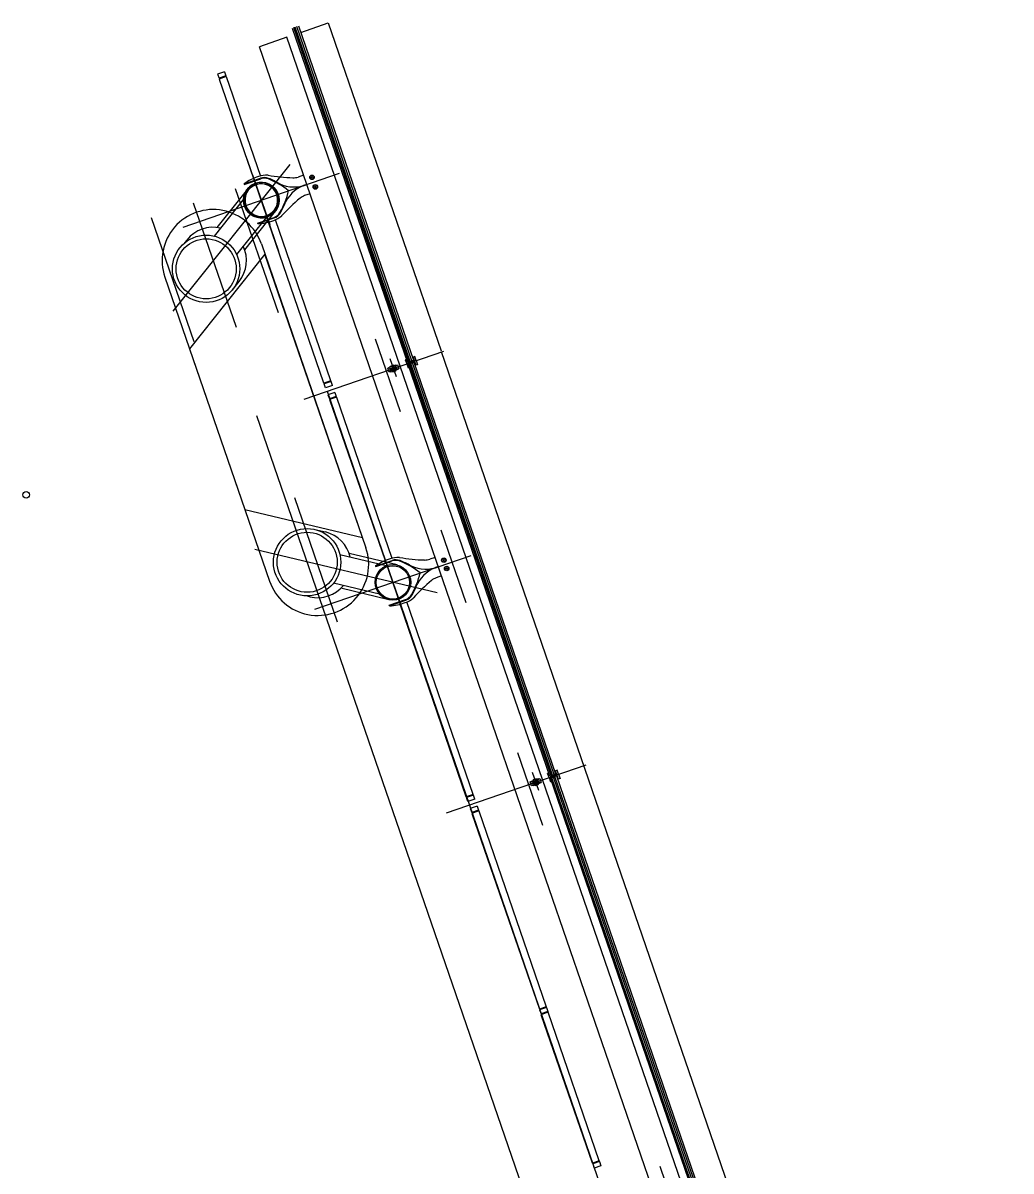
# Model space of a CAD drawing. Extents: x 809434 to 809707, y 818708 to 819364.
# Drawn here: x 809508.79 to 809515.57, y 819264.76 to 819272.64 of the extents above; entities that cross this region are included whole.
import ezdxf

# ---------------------------------------------------------------- set-up
doc = ezdxf.new("R2010")
doc.units = 0
for name, color, linetype in [('MAJ630_1', 7, 'Continuous'), ('MAJ630__', 7, 'Continuous'), ('MAJ640__', 7, 'Continuous'), ('MAJ640__1', 7, 'Continuous'), ('MMH294_S', 7, 'Continuous')]:
    doc.layers.add(name, color=color, linetype=linetype)

msp = doc.modelspace()

# ---------------------------------------------------------------- linework, layer by layer
at = {"layer": 'MAJ630_1'}
for p, q in [((809510.3327, 819271.4975), (809510.1225, 819271.234)), ((809510.3063, 819271.4287), (809510.1039, 819271.175)), ((809510.5239, 819271.345), (809510.3136, 819271.0815)), ((809510.4626, 819271.3039), (809510.2588, 819271.0485)), ((809509.919, 819271.1494), (809509.9021, 819271.1282)), ((809510.4286, 819271.1208), (809511.1459, 819269.0377)), ((809509.7667, 819270.8929), (809510.484, 819268.8098)), ((809510.2302, 819270.8066), (809510.2763, 819270.8644)), ((809510.7961, 819269.1631), (809510.868, 819269.146)), ((809511.2854, 819268.9143), (809510.9675, 819268.9901)), ((809511.359, 819268.9197), (809511.0311, 819268.9979)), ((809511.239, 819268.7198), (809510.9234, 819268.7951)), ((809511.3023, 819268.6818), (809510.9743, 819268.76)), ((809510.7619, 819268.7015), (809510.7355, 819268.7077))]:
    msp.add_line(p, q, dxfattribs=at)
msp.add_lwpolyline([(809511.1218, 819269.1076), (809510.4526, 819271.0509), (809509.9355, 819270.4028), (809510.3152, 819269.2999), (809511.1218, 819269.1076)], dxfattribs=at)
for centre, radius in [((809510.4283, 819271.4213), 0.1223), ((809510.4283, 819271.4213), 0.1143), ((809510.0497, 819270.9506), 0.2309), ((809510.0497, 819270.9506), 0.2059), ((809510.7425, 819268.9385), 0.2309), ((809510.7425, 819268.9385), 0.2059), ((809511.3306, 819268.8008), 0.1223), ((809511.3306, 819268.8008), 0.1143)]:
    msp.add_circle(centre, radius, dxfattribs=at)
for centre, radius, start, end in [((809510.0976, 819271.0069), 0.35, 19, 199.00003), ((809510.0976, 819271.0069), 0.2285, 77.36555, 141.41268), ((809510.0976, 819271.0069), 0.2285, 321.42148, 25.45906), ((809510.8149, 819268.9237), 0.2285, 12.54094, 76.57852), ((809510.8149, 819268.9237), 0.35, 198.9995, 19.00002), ((809510.8149, 819268.9237), 0.2285, 256.58732, 320.63445)]:
    msp.add_arc(centre, radius, start, end, dxfattribs=at)
at = {"layer": 'MAJ630__'}
for p, q in [((809510.6409, 819272.6008), (809511.4301, 819270.3086)), ((809510.6834, 819272.6154), (809511.4727, 819270.3232)), ((809510.6987, 819272.571), (809510.8878, 819272.6361)), ((809510.8878, 819272.6361), (809511.6618, 819270.3883)), ((809510.6041, 819272.5384), (809510.415, 819272.4733)), ((809511.1914, 819270.2184), (809510.415, 819272.4733)), ((809515.5711, 819259.035), (809511.6642, 819270.3812)), ((809511.4908, 819270.3215), (809511.4253, 819270.2989)), ((809511.4908, 819270.3215), (809511.4253, 819270.2989)), ((809511.4253, 819270.2989), (809511.435, 819270.2706)), ((809511.4809, 819270.3102), (809511.435, 819270.2944)), ((809512.4494, 819267.4866), (809511.4776, 819270.309)), ((809511.4809, 819270.3102), (809511.4882, 819270.2889)), ((809511.4908, 819270.3215), (809511.5005, 819270.2931)), ((809513.1432, 819264.55), (809511.1914, 819270.2184)), ((809512.4068, 819267.472), (809511.435, 819270.2944)), ((809511.435, 819270.2944), (809511.4424, 819270.2731)), ((809511.4424, 819270.2731), (809511.435, 819270.2706)), ((809511.5005, 819270.2931), (809511.4882, 819270.2889)), ((809512.3995, 819267.4933), (809512.3922, 819267.4908)), ((809512.402, 819267.4624), (809512.3922, 819267.4908)), ((809512.4068, 819267.472), (809512.3995, 819267.4933)), ((809512.4675, 819267.4849), (809512.402, 819267.4624)), ((809512.4675, 819267.4849), (809512.402, 819267.4624)), ((809512.4527, 819267.4878), (809512.4068, 819267.472)), ((809512.4576, 819267.4736), (809512.4117, 819267.4578)), ((809512.4577, 819267.5133), (809512.4454, 819267.5091)), ((809512.4527, 819267.4878), (809512.4454, 819267.5091)), ((809513.4261, 819264.6501), (809512.4543, 819267.4725)), ((809512.4576, 819267.4736), (809512.465, 819267.4523)), ((809512.4675, 819267.4849), (809512.4577, 819267.5133)), ((809512.4675, 819267.4849), (809512.4772, 819267.4566)), ((809512.402, 819267.4624), (809512.4117, 819267.434)), ((809513.3836, 819264.6354), (809512.4117, 819267.4578)), ((809512.4117, 819267.4578), (809512.4191, 819267.4365)), ((809512.4191, 819267.4365), (809512.4117, 819267.434)), ((809512.4772, 819267.4566), (809512.465, 819267.4523))]:
    msp.add_line(p, q, dxfattribs=at)
for points in [[(809510.3102, 819271.533), (809510.3116, 819271.529), (809510.4244, 819271.5679)], [(809510.7183, 819271.5925), (809510.6815, 819271.5798)], [(809510.7623, 819271.4649), (809510.7255, 819271.4522)], [(809510.4041, 819271.2605), (809510.4027, 819271.2645), (809510.5155, 819271.3033)], [(809511.4908, 819270.3215), (809511.481, 819270.3499), (809511.4687, 819270.3456), (809511.476, 819270.3243), (809511.4301, 819270.3086), (809511.4228, 819270.3298), (809511.4155, 819270.3273), (809511.4253, 819270.2989)], [(809511.6207, 819268.972), (809511.5838, 819268.9593)], [(809511.2125, 819268.9125), (809511.2139, 819268.9085), (809511.3267, 819268.9473)], [(809511.6646, 819268.8444), (809511.6278, 819268.8317)], [(809511.3064, 819268.64), (809511.305, 819268.644), (809511.4178, 819268.6828)]]:
    msp.add_lwpolyline(points, dxfattribs=at)
for radius in [0.1223, 0.1143]:
    msp.add_circle((809511.3306, 819268.8007), radius, dxfattribs=at)
for centre, radius, start, end in [((809510.5103, 819271.259), 0.3393, 107.29394, 126.13928), ((809510.4648, 819271.4197), 0.1724, 87.60393, 108.72489), ((809510.4488, 819271.4969), 0.075, 68.03764, 109), ((809510.4712, 819271.5719), 0.02, 80.57421, 87.60393), ((809510.6939, 819272.9138), 1.3402, 260.57421, 267.92155), ((809510.2664, 819271.0445), 0.5628, 51.63214, 68.03764), ((809510.649, 819271.6744), 0.1, 267.92155, 289), ((809510.4283, 819271.4213), 0.122, 19, 199), ((809510.4283, 819271.4213), 0.112, 19, 199), ((809510.0688, 819271.6184), 0.5628, 329.96236, 346.36786), ((809510.4283, 819271.4213), 0.122, 199, 19), ((809510.4283, 819271.4213), 0.112, 199, 19), ((809511.5565, 819270.4087), 1.3402, 130.07845, 137.42579), ((809510.758, 819271.3576), 0.1, 109, 130.07845), ((809510.4911, 819271.3743), 0.075, 289, 329.96236), ((809510.393, 819271.5996), 0.3393, 271.86071, 290.70605), ((809510.4561, 819271.445), 0.1724, 289.2751, 310.39607), ((809510.5549, 819271.3289), 0.02, 310.39607, 317.42579), ((809511.4126, 819268.6385), 0.3393, 107.29394, 126.13928), ((809511.3671, 819268.7992), 0.1724, 87.60393, 108.72489), ((809511.3735, 819268.9514), 0.02, 80.57421, 87.60393), ((809511.5962, 819270.2933), 1.3402, 260.57421, 267.92155), ((809511.5513, 819269.0539), 0.1, 267.92155, 289), ((809511.3511, 819268.8764), 0.075, 68.03764, 109), ((809511.1687, 819268.424), 0.5628, 51.63214, 68.03764), ((809510.9711, 819268.9979), 0.5628, 329.96236, 346.36786), ((809512.4588, 819267.7882), 1.3402, 130.07845, 137.42579), ((809511.6603, 819268.7371), 0.1, 109, 130.07845), ((809511.2953, 819268.9791), 0.3393, 271.86071, 290.70605), ((809511.3584, 819268.8245), 0.1724, 289.2751, 310.39607), ((809511.3934, 819268.7537), 0.075, 289, 329.96236), ((809511.4572, 819268.7084), 0.02, 310.39607, 317.42579)]:
    msp.add_arc(centre, radius, start, end, dxfattribs=at)
at = {"layer": 'MAJ640__'}
for p, q in [((809511.4396, 819270.3118), (809510.6503, 819272.604)), ((809511.4403, 819270.3121), (809510.651, 819272.6043)), ((809511.4498, 819270.3153), (809510.6605, 819272.6075)), ((809511.4611, 819270.3192), (809510.6718, 819272.6115)), ((809511.3806, 819270.2835), (809510.6041, 819272.5384)), ((809512.4163, 819267.4753), (809511.4445, 819270.2976)), ((809512.417, 819267.4755), (809511.4452, 819270.2979)), ((809512.4265, 819267.4788), (809511.4547, 819270.3011)), ((809512.4378, 819267.4827), (809511.466, 819270.305)), ((809511.2953, 819270.2701), (809511.3057, 819270.2736)), ((809511.3002, 819270.2559), (809511.2953, 819270.2701)), ((809511.3051, 819270.2417), (809511.3002, 819270.2559)), ((809511.3155, 819270.2453), (809511.3051, 819270.2417)), ((809511.35, 819270.2902), (809511.306, 819270.2751)), ((809511.3074, 819270.2676), (809511.3149, 819270.2702)), ((809511.3206, 819270.2537), (809511.313, 819270.251)), ((809511.3151, 819270.2703), (809511.3459, 819270.2809)), ((809511.3158, 819270.2827), (809511.3375, 819270.2902)), ((809511.3164, 819270.2839), (809511.3158, 819270.2827)), ((809511.3158, 819270.2827), (809511.3168, 819270.2798)), ((809511.3363, 819270.2908), (809511.3164, 819270.2839)), ((809511.3168, 819270.2798), (809511.3385, 819270.2873)), ((809511.3191, 819270.2806), (809511.3188, 819270.28)), ((809511.319, 819270.2795), (809511.3188, 819270.28)), ((809511.3208, 819270.2537), (809511.3516, 819270.2643)), ((809511.3497, 819270.2547), (809511.328, 819270.2472)), ((809511.328, 819270.2472), (809511.329, 819270.2444)), ((809511.3507, 819270.2519), (809511.329, 819270.2444)), ((809511.3303, 819270.2438), (809511.329, 819270.2444)), ((809511.3299, 819270.2479), (809511.3296, 819270.2488)), ((809511.3303, 819270.2438), (809511.3501, 819270.2506)), ((809511.3362, 819270.2865), (809511.3368, 819270.2862)), ((809511.3363, 819270.2908), (809511.3375, 819270.2902)), ((809511.337, 819270.2857), (809511.3368, 819270.2862)), ((809511.3375, 819270.2902), (809511.3385, 819270.2873)), ((809511.3535, 819270.2835), (809511.3459, 819270.2809)), ((809511.3479, 819270.254), (809511.3475, 819270.255)), ((809511.3497, 819270.2547), (809511.3507, 819270.2519)), ((809511.3501, 819270.2506), (809511.3507, 819270.2519)), ((809511.3511, 819270.2893), (809511.3615, 819270.2928)), ((809511.3608, 819270.2609), (809511.3712, 819270.2645)), ((809511.3615, 819270.2928), (809511.3663, 819270.2787)), ((809511.3663, 819270.2787), (809511.3712, 819270.2645)), ((809513.3323, 819264.6152), (809511.3806, 819270.2835)), ((809513.4032, 819264.6422), (809512.4314, 819267.4646)), ((809513.4145, 819264.6461), (809512.4427, 819267.4685)), ((809512.272, 819267.4335), (809512.2824, 819267.4371)), ((809512.2818, 819267.4051), (809512.272, 819267.4335)), ((809512.2922, 819267.4087), (809512.2818, 819267.4051)), ((809512.3267, 819267.4536), (809512.2827, 819267.4385)), ((809512.2841, 819267.431), (809512.2916, 819267.4337)), ((809512.2973, 819267.4171), (809512.2898, 819267.4145)), ((809512.2918, 819267.4337), (809512.3226, 819267.4443)), ((809512.2925, 819267.4461), (809512.3142, 819267.4536)), ((809512.2931, 819267.4474), (809512.2925, 819267.4461)), ((809512.2925, 819267.4461), (809512.2935, 819267.4433)), ((809512.313, 819267.4542), (809512.2931, 819267.4474)), ((809512.2935, 819267.4433), (809512.3152, 819267.4508)), ((809512.2958, 819267.4441), (809512.2955, 819267.4435)), ((809512.2957, 819267.443), (809512.2955, 819267.4435)), ((809512.2975, 819267.4172), (809512.3283, 819267.4278)), ((809512.3265, 819267.4181), (809512.3047, 819267.4107)), ((809512.3047, 819267.4107), (809512.3057, 819267.4078)), ((809512.3274, 819267.4153), (809512.3057, 819267.4078)), ((809512.307, 819267.4072), (809512.3057, 819267.4078)), ((809512.3066, 819267.4113), (809512.3063, 819267.4122)), ((809512.307, 819267.4072), (809512.3268, 819267.414)), ((809512.3129, 819267.4499), (809512.3135, 819267.4496)), ((809512.313, 819267.4542), (809512.3142, 819267.4536)), ((809512.3137, 819267.4492), (809512.3135, 819267.4496)), ((809512.3142, 819267.4536), (809512.3152, 819267.4508)), ((809512.3302, 819267.4469), (809512.3226, 819267.4443)), ((809512.3246, 819267.4175), (809512.3242, 819267.4184)), ((809512.3265, 819267.4181), (809512.3274, 819267.4153)), ((809512.3268, 819267.414), (809512.3274, 819267.4153)), ((809512.3278, 819267.4527), (809512.3382, 819267.4563)), ((809512.3375, 819267.4243), (809512.3479, 819267.4279)), ((809512.3382, 819267.4563), (809512.3479, 819267.4279)), ((809513.393, 819264.6387), (809512.4212, 819267.4611)), ((809513.3937, 819264.639), (809512.4219, 819267.4613))]:
    msp.add_line(p, q, dxfattribs=at)
for points in [[(809510.3102, 819271.533), (809510.423, 819271.5718)], [(809510.4041, 819271.2605), (809510.5169, 819271.2994)], [(809511.3166, 819270.2443), (809511.3605, 819270.2595)], [(809511.2125, 819268.9125), (809511.3253, 819268.9513)], [(809511.3064, 819268.64), (809511.4192, 819268.6788)], [(809512.2933, 819267.4078), (809512.3372, 819267.4229)]]:
    msp.add_lwpolyline(points, dxfattribs=at)
for centre, radius in [((809510.7762, 819271.5781), 0.0155), ((809510.7762, 819271.5781), 0.0135), ((809510.7762, 819271.5781), 0.0042), ((809510.799, 819271.5119), 0.0155), ((809510.799, 819271.5119), 0.0135), ((809510.799, 819271.5119), 0.0042), ((809511.6801, 819268.9528), 0.0155), ((809511.6801, 819268.9528), 0.0135), ((809511.6801, 819268.9528), 0.0042), ((809511.6996, 819268.8961), 0.0155), ((809511.6996, 819268.8961), 0.0135), ((809511.6996, 819268.8961), 0.0042), ((809512.31, 819267.4307), 0.006)]:
    msp.add_circle(centre, radius, dxfattribs=at)
for centre, radius, start, end in [((809510.4488, 819271.4969), 0.0792, 68.03764, 109), ((809510.2664, 819271.0445), 0.567, 59.89592, 68.03764), ((809510.5608, 819271.5524), 0.02, 239.89592, 251.32459), ((809510.6527, 819271.7421), 0.2307, 244.76877, 292.32268), ((809510.8027, 819271.3066), 0.2307, 105.67731, 153.23123), ((809510.8027, 819271.3066), 0.2307, 105.67731, 112.32268), ((809510.6527, 819271.7421), 0.2307, 285.67731, 292.32268), ((809510.0688, 819271.6184), 0.567, 329.96236, 338.10407), ((809510.6135, 819271.3995), 0.02, 146.67541, 158.10407), ((809510.4911, 819271.3743), 0.0792, 289, 329.96236), ((809511.3333, 819270.2673), 0.0095, 146.69488, 199.00008), ((809511.3333, 819270.2673), 0.0095, 199.00008, 251.30512), ((809511.3333, 819270.2673), 0.006, 18.99986, 199.00013), ((809511.3333, 819270.2673), 0.006, 199.00013, 18.99986), ((809511.3333, 819270.2673), 0.0109, 101.1265, 116.87349), ((809511.3333, 819270.2673), 0.0109, 281.1265, 296.87349), ((809511.3333, 819270.2673), 0.0095, 18.99991, 72.81736), ((809511.3333, 819270.2673), 0.0095, 325.18264, 18.99991), ((809511.3511, 819268.8764), 0.0792, 68.03764, 109), ((809511.1687, 819268.424), 0.567, 59.89592, 68.03764), ((809511.4631, 819268.9319), 0.02, 239.89592, 251.32459), ((809511.5551, 819269.1216), 0.2307, 244.76877, 292.32268), ((809511.705, 819268.6861), 0.2307, 105.67731, 153.23123), ((809511.5551, 819269.1216), 0.2307, 285.67731, 292.32268), ((809511.705, 819268.6861), 0.2307, 105.67731, 112.32268), ((809510.9711, 819268.9979), 0.567, 329.96236, 338.10407), ((809511.5158, 819268.779), 0.02, 146.67541, 158.10407), ((809511.3934, 819268.7537), 0.0792, 289, 329.96236), ((809512.31, 819267.4307), 0.0095, 146.69488, 251.30512), ((809512.31, 819267.4307), 0.0109, 101.1265, 116.87349), ((809512.31, 819267.4307), 0.0109, 281.1265, 296.87349), ((809512.31, 819267.4307), 0.0095, 325.18264, 72.81736)]:
    msp.add_arc(centre, radius, start, end, dxfattribs=at)
for points, degree in [([(809511.3057, 819270.2743), (809511.3057, 819270.2744), (809511.3057, 819270.2744), (809511.3057, 819270.2745), (809511.3057, 819270.2746), (809511.3057, 819270.2747), (809511.3057, 819270.2747), (809511.3058, 819270.2748), (809511.3058, 819270.2748), (809511.3058, 819270.2749), (809511.3058, 819270.2749), (809511.3059, 819270.2749), (809511.3059, 819270.275), (809511.3059, 819270.275), (809511.306, 819270.275), (809511.306, 819270.2751)], 3), ([(809511.3065, 819270.2682), (809511.3064, 819270.2685), (809511.3063, 819270.2688), (809511.3061, 819270.2697), (809511.306, 819270.2702), (809511.3059, 819270.2713), (809511.3058, 819270.2719), (809511.3057, 819270.2731), (809511.3057, 819270.2737), (809511.3057, 819270.2743)], 3), ([(809511.3065, 819270.2682), (809511.3065, 819270.2681), (809511.3065, 819270.2681), (809511.3066, 819270.2681), (809511.3066, 819270.268), (809511.3066, 819270.268), (809511.3066, 819270.268), (809511.3066, 819270.268)], 3), ([(809511.3074, 819270.2676), (809511.3074, 819270.2676), (809511.3074, 819270.2676), (809511.3073, 819270.2676), (809511.3073, 819270.2676), (809511.3072, 819270.2676), (809511.3072, 819270.2676), (809511.307, 819270.2676), (809511.307, 819270.2676), (809511.3068, 819270.2677), (809511.3068, 819270.2677), (809511.3067, 819270.2678), (809511.3066, 819270.2679), (809511.3066, 819270.268)], 3), ([(809511.3127, 819270.2503), (809511.3127, 819270.2503), (809511.3127, 819270.2503), (809511.3126, 819270.2505), (809511.3126, 819270.2505), (809511.3127, 819270.2507), (809511.3127, 819270.2508), (809511.3128, 819270.2509), (809511.3128, 819270.2509), (809511.3129, 819270.251), (809511.313, 819270.251), (809511.313, 819270.251), (809511.313, 819270.251), (809511.313, 819270.251)], 3), ([(809511.3127, 819270.2503), (809511.3127, 819270.2503), (809511.3127, 819270.2503), (809511.3127, 819270.2502), (809511.3127, 819270.2502), (809511.3127, 819270.2501), (809511.3127, 819270.2501), (809511.3127, 819270.2501)], 3), ([(809511.3159, 819270.2447), (809511.3155, 819270.2452), (809511.3151, 819270.2457), (809511.3145, 819270.2467), (809511.3142, 819270.2472), (809511.3136, 819270.2482), (809511.3134, 819270.2486), (809511.313, 819270.2495), (809511.3129, 819270.2498), (809511.3127, 819270.2501)], 3), ([(809511.3149, 819270.2702), (809511.315, 819270.2702), (809511.315, 819270.2702), (809511.3151, 819270.2703)], 2), ([(809511.3149, 819270.2702), (809511.315, 819270.2702), (809511.315, 819270.2702), (809511.315, 819270.27), (809511.3151, 819270.2698), (809511.3152, 819270.2693), (809511.3153, 819270.2689), (809511.3154, 819270.2676), (809511.3156, 819270.2666), (809511.316, 819270.2643), (809511.3163, 819270.2631), (809511.3167, 819270.2618), (809511.3168, 819270.2617), (809511.3168, 819270.2616)], 3), ([(809511.3166, 819270.2443), (809511.3165, 819270.2443), (809511.3165, 819270.2443), (809511.3164, 819270.2443), (809511.3164, 819270.2443), (809511.3163, 819270.2444), (809511.3163, 819270.2444), (809511.3162, 819270.2444), (809511.3162, 819270.2444), (809511.3161, 819270.2445), (809511.3161, 819270.2445), (809511.316, 819270.2446), (809511.316, 819270.2446), (809511.3159, 819270.2447), (809511.3159, 819270.2447), (809511.3159, 819270.2447)], 3), ([(809511.3168, 819270.2616), (809511.3172, 819270.2606), (809511.3176, 819270.2596), (809511.3185, 819270.2576), (809511.319, 819270.2567), (809511.3198, 819270.2554), (809511.3201, 819270.2549), (809511.3204, 819270.2543), (809511.3205, 819270.254), (809511.3206, 819270.2538), (809511.3206, 819270.2537), (809511.3206, 819270.2537)], 3), ([(809511.3208, 819270.2537), (809511.3207, 819270.2537), (809511.3207, 819270.2537), (809511.3206, 819270.2537)], 2), ([(809511.3208, 819270.2537), (809511.3207, 819270.2537), (809511.3207, 819270.2537), (809511.3206, 819270.2537)], 2), ([(809511.3262, 819270.2738), (809511.3262, 819270.2738), (809511.3262, 819270.2737), (809511.3261, 819270.2737), (809511.326, 819270.2736), (809511.3259, 819270.2734), (809511.3258, 819270.2732), (809511.3255, 819270.2728), (809511.3254, 819270.2726), (809511.3253, 819270.2725)], 3), ([(809511.3283, 819270.277), (809511.3272, 819270.2753), (809511.3262, 819270.2738)], 2), ([(809511.3302, 819270.2583), (809511.3304, 819270.2582), (809511.3306, 819270.2581), (809511.331, 819270.258), (809511.3312, 819270.2579), (809511.3315, 819270.2578), (809511.3316, 819270.2578), (809511.3317, 819270.2578), (809511.3317, 819270.2578), (809511.3317, 819270.2578)], 3), ([(809511.3348, 819270.2768), (809511.3331, 819270.2773), (809511.3311, 819270.278)], 2), ([(809511.3317, 819270.2578), (809511.3334, 819270.2572), (809511.3354, 819270.2565)], 2), ([(809511.3363, 819270.2763), (809511.3361, 819270.2763), (809511.3359, 819270.2764), (809511.3355, 819270.2765), (809511.3353, 819270.2766), (809511.335, 819270.2767), (809511.335, 819270.2767), (809511.3349, 819270.2767), (809511.3348, 819270.2768), (809511.3348, 819270.2768)], 3), ([(809511.3382, 819270.2575), (809511.3393, 819270.2592), (809511.3403, 819270.2607)], 2), ([(809511.3403, 819270.2607), (809511.3404, 819270.2608), (809511.3404, 819270.2608), (809511.3404, 819270.2609), (809511.3405, 819270.2609), (809511.3406, 819270.2612), (809511.3407, 819270.2613), (809511.341, 819270.2617), (809511.3411, 819270.2619), (809511.3412, 819270.262)], 3), ([(809511.3497, 819270.2729), (809511.3493, 819270.2739), (809511.3489, 819270.2749), (809511.348, 819270.2769), (809511.3475, 819270.2778), (809511.3467, 819270.2791), (809511.3464, 819270.2796), (809511.3461, 819270.2803), (809511.346, 819270.2805), (809511.3459, 819270.2807), (809511.3459, 819270.2808), (809511.3459, 819270.2809)], 3), ([(809511.3516, 819270.2643), (809511.3516, 819270.2643), (809511.3516, 819270.2643), (809511.3515, 819270.2645), (809511.3514, 819270.2647), (809511.3513, 819270.2653), (809511.3513, 819270.2657), (809511.3511, 819270.2669), (809511.3509, 819270.2679), (809511.3505, 819270.2702), (809511.3502, 819270.2714), (809511.3498, 819270.2727), (809511.3497, 819270.2728), (809511.3497, 819270.2729)], 3), ([(809511.35, 819270.2902), (809511.35, 819270.2902), (809511.35, 819270.2902), (809511.3501, 819270.2902), (809511.3501, 819270.2902), (809511.3502, 819270.2902), (809511.3502, 819270.2901), (809511.3503, 819270.2901), (809511.3503, 819270.2901), (809511.3504, 819270.29), (809511.3504, 819270.29), (809511.3505, 819270.29), (809511.3505, 819270.2899), (809511.3506, 819270.2899), (809511.3506, 819270.2898), (809511.3506, 819270.2898)], 3), ([(809511.3506, 819270.2898), (809511.351, 819270.2893), (809511.3514, 819270.2888), (809511.352, 819270.2878), (809511.3523, 819270.2873), (809511.3529, 819270.2864), (809511.3531, 819270.2859), (809511.3535, 819270.2851), (809511.3536, 819270.2847), (809511.3538, 819270.2844)], 3), ([(809511.3592, 819270.2669), (809511.3585, 819270.2667), (809511.3579, 819270.2665), (809511.3563, 819270.2659), (809511.3553, 819270.2656), (809511.3538, 819270.2651), (809511.3532, 819270.2649), (809511.3522, 819270.2645), (809511.3519, 819270.2644), (809511.3516, 819270.2643)], 3), ([(809511.3592, 819270.2669), (809511.3583, 819270.2666), (809511.3574, 819270.2663), (809511.3565, 819270.266), (809511.3553, 819270.2656), (809511.354, 819270.2652), (809511.3527, 819270.2647), (809511.3523, 819270.2646), (809511.352, 819270.2644), (809511.3516, 819270.2643)], 3), ([(809511.3538, 819270.2842), (809511.3539, 819270.2842), (809511.3539, 819270.2842), (809511.3539, 819270.2841), (809511.3539, 819270.284), (809511.3538, 819270.2838), (809511.3538, 819270.2838), (809511.3537, 819270.2837), (809511.3537, 819270.2836), (809511.3536, 819270.2835), (809511.3535, 819270.2835), (809511.3535, 819270.2835), (809511.3535, 819270.2835), (809511.3535, 819270.2835)], 3), ([(809511.3538, 819270.2842), (809511.3538, 819270.2843), (809511.3538, 819270.2843), (809511.3538, 819270.2843), (809511.3538, 819270.2843), (809511.3538, 819270.2844), (809511.3538, 819270.2844), (809511.3538, 819270.2844)], 3), ([(809511.3592, 819270.2669), (809511.3592, 819270.2669), (809511.3592, 819270.2669), (809511.3592, 819270.2669), (809511.3592, 819270.267), (809511.3593, 819270.267), (809511.3594, 819270.267), (809511.3595, 819270.267), (809511.3596, 819270.2669), (809511.3597, 819270.2669), (809511.3598, 819270.2668), (809511.3599, 819270.2667), (809511.3599, 819270.2666), (809511.3599, 819270.2666)], 3), ([(809511.36, 819270.2664), (809511.36, 819270.2664), (809511.36, 819270.2664), (809511.36, 819270.2665), (809511.36, 819270.2665), (809511.3599, 819270.2665), (809511.3599, 819270.2665), (809511.3599, 819270.2666)], 3), ([(809511.36, 819270.2664), (809511.3601, 819270.266), (809511.3602, 819270.2657), (809511.3604, 819270.2648), (809511.3605, 819270.2643), (809511.3607, 819270.2632), (809511.3607, 819270.2626), (809511.3608, 819270.2614), (809511.3608, 819270.2608), (809511.3608, 819270.2602)], 3), ([(809511.3608, 819270.2602), (809511.3608, 819270.2601), (809511.3608, 819270.2601), (809511.3608, 819270.26), (809511.3608, 819270.2599), (809511.3608, 819270.2599), (809511.3608, 819270.2598), (809511.3608, 819270.2598), (809511.3607, 819270.2597), (809511.3607, 819270.2597), (809511.3607, 819270.2596), (809511.3607, 819270.2596), (809511.3606, 819270.2595), (809511.3606, 819270.2595), (809511.3606, 819270.2595), (809511.3605, 819270.2595)], 3), ([(809512.2824, 819267.4378), (809512.2824, 819267.4378), (809512.2824, 819267.4379), (809512.2824, 819267.438), (809512.2824, 819267.438), (809512.2824, 819267.4381), (809512.2824, 819267.4381), (809512.2825, 819267.4382), (809512.2825, 819267.4382), (809512.2825, 819267.4383), (809512.2825, 819267.4383), (809512.2826, 819267.4384), (809512.2826, 819267.4384), (809512.2826, 819267.4385), (809512.2827, 819267.4385), (809512.2827, 819267.4385)], 3), ([(809512.2832, 819267.4316), (809512.2831, 819267.4319), (809512.283, 819267.4323), (809512.2828, 819267.4331), (809512.2827, 819267.4337), (809512.2826, 819267.4348), (809512.2825, 819267.4354), (809512.2824, 819267.4365), (809512.2824, 819267.4372), (809512.2824, 819267.4378)], 3), ([(809512.2832, 819267.4316), (809512.2832, 819267.4316), (809512.2832, 819267.4316), (809512.2833, 819267.4315), (809512.2833, 819267.4315), (809512.2833, 819267.4314), (809512.2833, 819267.4314), (809512.2833, 819267.4314)], 3), ([(809512.2841, 819267.431), (809512.2841, 819267.431), (809512.2841, 819267.431), (809512.284, 819267.431), (809512.284, 819267.431), (809512.2839, 819267.431), (809512.2839, 819267.431), (809512.2837, 819267.431), (809512.2837, 819267.431), (809512.2835, 819267.4311), (809512.2835, 819267.4312), (809512.2834, 819267.4313), (809512.2833, 819267.4313), (809512.2833, 819267.4314)], 3), ([(809512.2894, 819267.4137), (809512.2894, 819267.4138), (809512.2894, 819267.4138), (809512.2893, 819267.4139), (809512.2893, 819267.414), (809512.2894, 819267.4141), (809512.2894, 819267.4142), (809512.2895, 819267.4143), (809512.2895, 819267.4144), (809512.2896, 819267.4144), (809512.2897, 819267.4145), (809512.2898, 819267.4145), (809512.2898, 819267.4145), (809512.2898, 819267.4145)], 3), ([(809512.2894, 819267.4137), (809512.2894, 819267.4137), (809512.2894, 819267.4137), (809512.2894, 819267.4137), (809512.2894, 819267.4136), (809512.2894, 819267.4136), (809512.2894, 819267.4136), (809512.2895, 819267.4135)], 3), ([(809512.2926, 819267.4082), (809512.2922, 819267.4087), (809512.2919, 819267.4091), (809512.2912, 819267.4101), (809512.2909, 819267.4106), (809512.2903, 819267.4116), (809512.2901, 819267.4121), (809512.2897, 819267.4129), (809512.2896, 819267.4132), (809512.2895, 819267.4135)], 3), ([(809512.2916, 819267.4337), (809512.2917, 819267.4336), (809512.2917, 819267.4336), (809512.2917, 819267.4335), (809512.2918, 819267.4333), (809512.2919, 819267.4327), (809512.292, 819267.4323), (809512.2921, 819267.4311), (809512.2923, 819267.43), (809512.2927, 819267.4278), (809512.293, 819267.4266), (809512.2938, 819267.4243), (809512.2942, 819267.4232), (809512.2952, 819267.4211), (809512.2957, 819267.4201), (809512.2965, 819267.4188), (809512.2968, 819267.4184), (809512.2971, 819267.4177), (809512.2972, 819267.4175), (809512.2973, 819267.4172), (809512.2973, 819267.4172), (809512.2973, 819267.4171)], 3), ([(809512.2916, 819267.4337), (809512.2917, 819267.4337), (809512.2918, 819267.4337), (809512.2918, 819267.4337)], 2), ([(809512.2933, 819267.4078), (809512.2932, 819267.4078), (809512.2932, 819267.4078), (809512.2931, 819267.4078), (809512.2931, 819267.4078), (809512.293, 819267.4078), (809512.293, 819267.4078), (809512.2929, 819267.4079), (809512.2929, 819267.4079), (809512.2928, 819267.4079), (809512.2928, 819267.4079), (809512.2927, 819267.408), (809512.2927, 819267.408), (809512.2926, 819267.4081), (809512.2926, 819267.4081), (809512.2926, 819267.4082)], 3), ([(809512.2975, 819267.4172), (809512.2974, 819267.4171), (809512.2974, 819267.4171), (809512.2973, 819267.4171)], 2), ([(809512.2975, 819267.4172), (809512.2974, 819267.4171), (809512.2974, 819267.4171), (809512.2973, 819267.4171)], 2), ([(809512.3029, 819267.4372), (809512.3029, 819267.4372), (809512.3029, 819267.4372), (809512.3028, 819267.4371), (809512.3028, 819267.437), (809512.3026, 819267.4368), (809512.3025, 819267.4366), (809512.3023, 819267.4363), (809512.3021, 819267.4361), (809512.302, 819267.4359)], 3), ([(809512.305, 819267.4405), (809512.3039, 819267.4387), (809512.3029, 819267.4372)], 2), ([(809512.3069, 819267.4217), (809512.3071, 819267.4216), (809512.3073, 819267.4216), (809512.3077, 819267.4214), (809512.3079, 819267.4214), (809512.3082, 819267.4213), (809512.3083, 819267.4213), (809512.3084, 819267.4212), (809512.3084, 819267.4212), (809512.3084, 819267.4212)], 3), ([(809512.3115, 819267.4402), (809512.3098, 819267.4408), (809512.3079, 819267.4415)], 2), ([(809512.3084, 819267.4212), (809512.3101, 819267.4206), (809512.3121, 819267.42)], 2), ([(809512.313, 819267.4397), (809512.3128, 819267.4398), (809512.3126, 819267.4398), (809512.3122, 819267.44), (809512.312, 819267.44), (809512.3118, 819267.4401), (809512.3117, 819267.4402), (809512.3116, 819267.4402), (809512.3115, 819267.4402), (809512.3115, 819267.4402)], 3), ([(809512.3149, 819267.4209), (809512.316, 819267.4227), (809512.317, 819267.4242)], 2), ([(809512.317, 819267.4242), (809512.3171, 819267.4242), (809512.3171, 819267.4242), (809512.3171, 819267.4243), (809512.3172, 819267.4244), (809512.3173, 819267.4246), (809512.3174, 819267.4248), (809512.3177, 819267.4251), (809512.3178, 819267.4253), (809512.3179, 819267.4255)], 3), ([(809512.3283, 819267.4278), (809512.3283, 819267.4278), (809512.3283, 819267.4278), (809512.3282, 819267.4279), (809512.3281, 819267.4281), (809512.328, 819267.4287), (809512.328, 819267.4291), (809512.3278, 819267.4304), (809512.3276, 819267.4314), (809512.3272, 819267.4336), (809512.3269, 819267.4348), (809512.3261, 819267.4372), (809512.3257, 819267.4383), (809512.3247, 819267.4403), (809512.3242, 819267.4413), (809512.3234, 819267.4426), (809512.3232, 819267.4431), (809512.3228, 819267.4437), (809512.3227, 819267.4439), (809512.3226, 819267.4442), (809512.3226, 819267.4443), (809512.3226, 819267.4443)], 3), ([(809512.3267, 819267.4536), (809512.3267, 819267.4537), (809512.3267, 819267.4537), (809512.3268, 819267.4536), (809512.3268, 819267.4536), (809512.3269, 819267.4536), (809512.327, 819267.4536), (809512.327, 819267.4535), (809512.327, 819267.4535), (809512.3271, 819267.4535), (809512.3271, 819267.4535), (809512.3272, 819267.4534), (809512.3272, 819267.4534), (809512.3273, 819267.4533), (809512.3273, 819267.4533), (809512.3273, 819267.4532)], 3), ([(809512.3273, 819267.4532), (809512.3277, 819267.4528), (809512.3281, 819267.4523), (809512.3287, 819267.4513), (809512.329, 819267.4508), (809512.3296, 819267.4498), (809512.3298, 819267.4493), (809512.3302, 819267.4485), (809512.3304, 819267.4482), (809512.3305, 819267.4479)], 3), ([(809512.3359, 819267.4304), (809512.3352, 819267.4302), (809512.3346, 819267.4299), (809512.333, 819267.4294), (809512.3321, 819267.4291), (809512.3305, 819267.4285), (809512.3299, 819267.4283), (809512.3289, 819267.428), (809512.3286, 819267.4279), (809512.3283, 819267.4278)], 3), ([(809512.3359, 819267.4304), (809512.335, 819267.4301), (809512.3341, 819267.4298), (809512.3332, 819267.4295), (809512.332, 819267.429), (809512.3307, 819267.4286), (809512.3294, 819267.4281), (809512.329, 819267.428), (809512.3287, 819267.4279), (809512.3283, 819267.4278)], 3), ([(809512.3305, 819267.4477), (809512.3306, 819267.4477), (809512.3306, 819267.4476), (809512.3306, 819267.4475), (809512.3306, 819267.4474), (809512.3306, 819267.4473), (809512.3305, 819267.4472), (809512.3304, 819267.4471), (809512.3304, 819267.447), (809512.3303, 819267.447), (809512.3302, 819267.4469), (809512.3302, 819267.4469), (809512.3302, 819267.4469), (809512.3302, 819267.4469)], 3), ([(809512.3305, 819267.4477), (809512.3305, 819267.4477), (809512.3305, 819267.4477), (809512.3305, 819267.4478), (809512.3305, 819267.4478), (809512.3305, 819267.4478), (809512.3305, 819267.4479), (809512.3305, 819267.4479)], 3), ([(809512.3359, 819267.4304), (809512.3359, 819267.4304), (809512.3359, 819267.4304), (809512.3359, 819267.4304), (809512.336, 819267.4304), (809512.336, 819267.4304), (809512.3361, 819267.4304), (809512.3362, 819267.4304), (809512.3363, 819267.4304), (809512.3364, 819267.4303), (809512.3365, 819267.4303), (809512.3366, 819267.4301), (809512.3366, 819267.4301), (809512.3366, 819267.43)], 3), ([(809512.3367, 819267.4298), (809512.3367, 819267.4298), (809512.3367, 819267.4299), (809512.3367, 819267.4299), (809512.3367, 819267.4299), (809512.3366, 819267.43), (809512.3366, 819267.43), (809512.3366, 819267.43)], 3), ([(809512.3367, 819267.4298), (809512.3368, 819267.4295), (809512.3369, 819267.4291), (809512.3371, 819267.4283), (809512.3372, 819267.4277), (809512.3374, 819267.4266), (809512.3374, 819267.426), (809512.3375, 819267.4249), (809512.3375, 819267.4243), (809512.3375, 819267.4236)], 3), ([(809512.3375, 819267.4236), (809512.3375, 819267.4236), (809512.3375, 819267.4235), (809512.3375, 819267.4234), (809512.3375, 819267.4234), (809512.3375, 819267.4233), (809512.3375, 819267.4233), (809512.3375, 819267.4232), (809512.3374, 819267.4232), (809512.3374, 819267.4231), (809512.3374, 819267.4231), (809512.3374, 819267.423), (809512.3373, 819267.423), (809512.3373, 819267.4229), (809512.3373, 819267.4229), (809512.3372, 819267.4229)], 3)]:
    msp.add_open_spline(points, degree=degree, dxfattribs=at)
at = {"layer": 'MAJ640__1'}
for p, q in [((809510.6233, 819271.6656), (809509.8215, 819270.6607)), ((809510.5493, 819271.0699), (809510.3312, 819271.7032)), ((809509.8923, 819271.2367), (809510.9643, 819271.6058)), ((809510.3688, 819271.5942), (809510.4861, 819271.2533)), ((809510.2498, 819271.5017), (809510.5429, 819270.6505)), ((809509.9615, 819271.4024), (809510.2545, 819270.5512)), ((809509.6731, 819271.3031), (809509.9662, 819270.4519)), ((809511.3829, 819269.9696), (809511.2112, 819270.4682)), ((809511.3829, 819269.9696), (809511.2112, 819270.4682)), ((809510.7224, 819270.0569), (809511.6807, 819270.3869)), ((809511.3096, 819270.3359), (809511.3524, 819270.2117)), ((809511.3096, 819270.3359), (809511.3524, 819270.2117)), ((809511.4727, 819270.3232), (809511.4776, 819270.309)), ((809510.8795, 819270.111), (809512.8329, 819264.4379)), ((809510.3961, 819269.9446), (809514.5026, 819258.0183)), ((809510.9511, 819268.5282), (809510.658, 819269.3794)), ((809511.2096, 819269.1521), (809511.4277, 819268.5188)), ((809511.834, 819268.6594), (809511.6624, 819269.158)), ((809511.6347, 819268.7282), (809510.3842, 819269.0264)), ((809510.7946, 819268.6162), (809511.8666, 819268.9853)), ((809511.3902, 819268.6278), (809511.2728, 819268.9687)), ((809512.3596, 819267.1331), (809512.1879, 819267.6317)), ((809511.6992, 819267.2204), (809512.6574, 819267.5503)), ((809512.2863, 819267.4994), (809512.3291, 819267.3751)), ((809513.3363, 819264.2965), (809513.1646, 819264.7951))]:
    msp.add_line(p, q, dxfattribs=at)
for centre, radius in [((809511.4751, 819270.3161), 0.003), ((809508.8158, 819269.4004), 0.0228)]:
    msp.add_circle(centre, radius, dxfattribs=at)
at = {"layer": 'MMH294_S'}
for p, q in [((809510.1755, 819272.3012), (809510.1283, 819272.2849)), ((809510.1283, 819272.2849), (809510.138, 819272.2565)), ((809510.1853, 819272.2728), (809510.138, 819272.2565)), ((809510.1869, 819272.2681), (809510.1397, 819272.2518)), ((809510.1755, 819272.3012), (809510.1853, 819272.2728)), ((809510.1834, 819272.2721), (809510.185, 819272.2674)), ((809510.1869, 819272.2681), (809510.4216, 819271.5866)), ((809510.1397, 819272.2518), (809510.3744, 819271.5699)), ((809510.1399, 819272.2572), (809510.1415, 819272.2524)), ((809510.8575, 819270.1669), (809510.4774, 819271.271)), ((809510.9048, 819270.1832), (809510.5248, 819271.2869)), ((809510.9048, 819270.1832), (809510.8575, 819270.1669)), ((809510.9064, 819270.1785), (809510.8592, 819270.1622)), ((809510.8689, 819270.1338), (809510.8592, 819270.1622)), ((809510.861, 819270.1628), (809510.8594, 819270.1676)), ((809510.9162, 819270.1501), (809510.8689, 819270.1338)), ((809510.9045, 819270.1778), (809510.9029, 819270.1825)), ((809510.9162, 819270.1501), (809510.9064, 819270.1785)), ((809510.9325, 819270.1028), (809510.8852, 819270.0865)), ((809510.8852, 819270.0865), (809510.895, 819270.0582)), ((809510.9422, 819270.0745), (809510.895, 819270.0582)), ((809510.9439, 819270.0697), (809510.8966, 819270.0535)), ((809510.9325, 819270.1028), (809510.9422, 819270.0745)), ((809510.9404, 819270.0738), (809510.942, 819270.0691)), ((809510.9439, 819270.0697), (809511.3239, 819268.9661)), ((809510.8966, 819270.0535), (809511.2768, 819268.9494)), ((809510.8969, 819270.0588), (809510.8985, 819270.0541)), ((809511.8342, 819267.3304), (809511.3797, 819268.6505)), ((809511.8815, 819267.3466), (809511.4271, 819268.6664)), ((809511.8815, 819267.3466), (809511.8342, 819267.3304)), ((809511.8831, 819267.3419), (809511.8359, 819267.3256)), ((809511.8456, 819267.2973), (809511.8359, 819267.3256)), ((809511.8378, 819267.3263), (809511.8361, 819267.331)), ((809511.8929, 819267.3135), (809511.8456, 819267.2973)), ((809511.8812, 819267.3413), (809511.8796, 819267.346)), ((809511.8929, 819267.3135), (809511.8831, 819267.3419)), ((809511.9092, 819267.2663), (809511.8619, 819267.25)), ((809511.8619, 819267.25), (809511.8717, 819267.2216)), ((809511.919, 819267.2379), (809511.8717, 819267.2216)), ((809511.9206, 819267.2332), (809511.8733, 819267.2169)), ((809511.9092, 819267.2663), (809511.919, 819267.2379)), ((809511.9171, 819267.2372), (809511.9187, 819267.2325)), ((809511.9206, 819267.2332), (809512.3829, 819265.8905)), ((809511.8733, 819267.2169), (809512.3356, 819265.8743)), ((809511.8736, 819267.2223), (809511.8752, 819267.2175)), ((809512.3829, 819265.8905), (809512.3356, 819265.8743)), ((809512.381, 819265.8899), (809512.3826, 819265.8852)), ((809512.3845, 819265.8858), (809512.3372, 819265.8695)), ((809512.3372, 819265.8695), (809512.347, 819265.8412)), ((809512.3375, 819265.8749), (809512.3391, 819265.8702)), ((809512.3943, 819265.8574), (809512.347, 819265.8412)), ((809512.3763, 819265.8459), (809512.3486, 819265.8364)), ((809512.6994, 819264.8177), (809512.3486, 819265.8364)), ((809512.3489, 819265.8418), (809512.3505, 819265.8371)), ((809512.3959, 819265.8527), (809512.3763, 819265.8459)), ((809512.3845, 819265.8858), (809512.3943, 819265.8574)), ((809512.3924, 819265.8568), (809512.394, 819265.8521)), ((809512.7467, 819264.8339), (809512.3959, 819265.8527)), ((809512.7467, 819264.8339), (809512.6994, 819264.8177)), ((809512.7483, 819264.8292), (809512.7011, 819264.8129)), ((809512.7011, 819264.8129), (809512.7108, 819264.7846)), ((809512.7013, 819264.8183), (809512.7029, 819264.8136)), ((809512.7581, 819264.8008), (809512.7108, 819264.7846)), ((809512.7448, 819264.8333), (809512.7464, 819264.8286)), ((809512.7483, 819264.8292), (809512.7581, 819264.8008))]:
    msp.add_line(p, q, dxfattribs=at)

doc.saveas('drawing.dxf')
